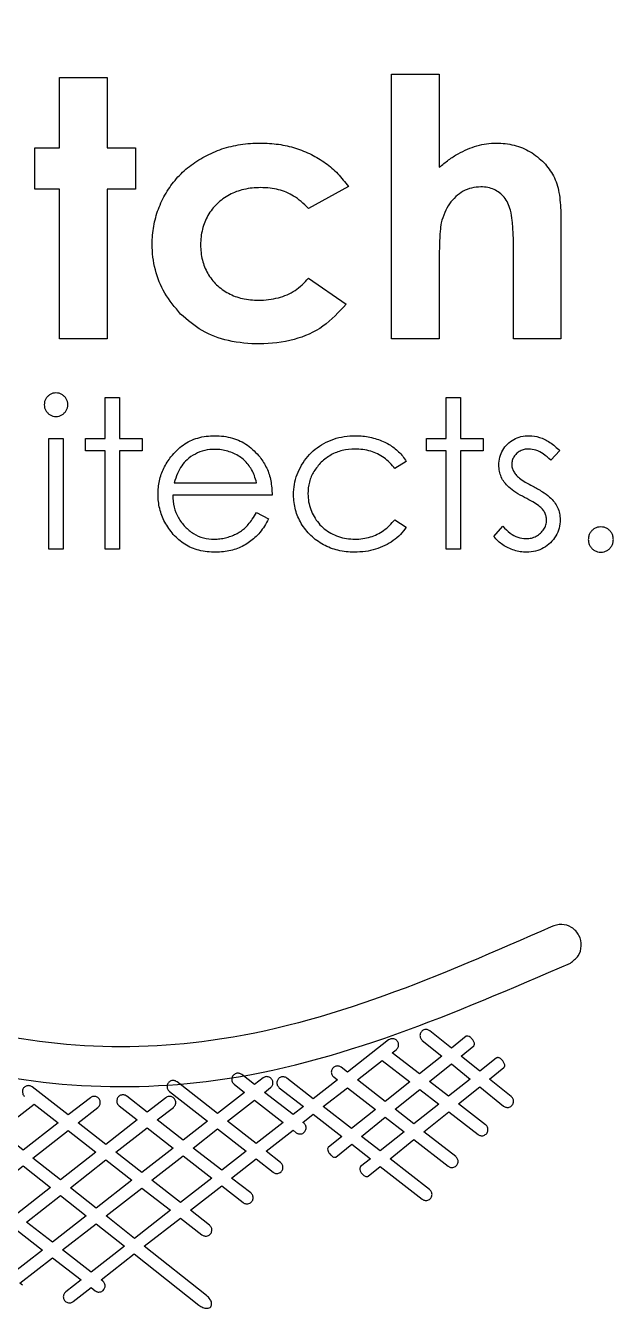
# Model space of a CAD drawing. Extents: x 19.9 to 115.5, y 56.6 to 138.7.
# Drawn here: x 78 to 115.5, y 56.8 to 138.7 of the extents above; entities that cross this region are included whole.
import ezdxf

# ---------------------------------------------------------------- set-up
doc = ezdxf.new("R2010")
doc.units = 0
doc.layers.add('Layer_1', color=7, linetype='CONTINUOUS')

msp = doc.modelspace()

# ---------------------------------------------------------------- linework, layer by layer
at = {"layer": 'Layer_1', "color": 1}
for points in [[(80.165946, 135.360289), (83.214888, 135.360289), (83.214888, 130.865339), (85.030805, 130.865339), (85.030805, 128.231142), (83.214888, 128.231142), (83.214888, 118.669567), (80.165946, 118.669567), (80.165946, 128.231142), (78.596635, 128.231142), (78.596635, 130.865339), (80.165946, 130.865339)], [(98.621017, 128.399283)], [(79.940987, 115.223224)], [(83.078568, 114.937162), (83.995265, 114.937162), (83.995265, 112.310585), (85.438581, 112.310585), (85.438581, 111.530412), (83.995265, 111.530412), (83.995265, 105.237036), (83.078568, 105.237036), (83.078568, 111.530412), (81.836796, 111.530412), (81.836796, 112.310585), (83.078568, 112.310585)], [(104.861772, 114.937162), (105.778474, 114.937162), (105.778474, 112.310585), (107.22179, 112.310585), (107.22179, 111.530412), (105.778474, 111.530412), (105.778474, 105.237036), (104.861772, 105.237036), (104.861772, 111.530412), (103.620001, 111.530412), (103.620001, 112.310585), (104.861772, 112.310585)], [(79.485883, 112.310585), (80.402585, 112.310585), (80.402585, 105.237036), (79.485883, 105.237036)], [(112.13863, 111.536917)], [(102.319348, 110.841262)], [(92.754454, 107.58405)], [(114.749763, 106.667348)], [(100.785598, 72.591519), (102.54223, 71.236505), (100.973125, 69.973567), (99.200284, 71.355596)], [(105.205431, 72.373375), (106.394755, 71.412552), (105.021281, 70.314178), (103.808996, 71.249562)], [(98.562511, 70.858299), (100.345483, 69.468392), (98.82658, 68.2462), (97.019296, 69.655243)], [(103.180678, 70.743934), (104.391163, 69.810124), (102.807199, 68.54336), (101.608196, 69.478294)], [(78.557658, 69.8099), (80.086917, 68.61765), (77.839517, 66.865295), (76.310033, 68.076005)], [(92.626926, 70.061812), (94.446368, 68.643314), (92.723503, 67.300007), (90.903838, 68.718505)], [(100.980779, 68.973114), (102.177756, 68.03998), (100.654126, 66.821392), (99.461876, 67.750923)], [(80.72469, 68.12035), (82.49753, 66.738321), (80.231896, 64.971783), (78.472337, 66.364392)], [(85.774642, 68.299322), (87.43267, 67.006668), (85.430879, 65.445891), (83.772851, 66.738547)], [(90.266289, 68.221429), (92.085731, 66.802707), (90.527657, 65.587944), (88.708216, 67.006668)], [(88.070443, 66.509401), (89.889885, 65.090903), (87.888093, 63.530128), (86.068652, 64.948626)], [(77.835916, 65.868251), (79.595249, 64.475643), (77.407281, 62.769663), (75.625211, 64.144488)], [(83.135078, 66.24128), (84.793107, 64.948626), (82.510138, 63.168581), (80.864491, 64.47114)], [(80.228069, 63.974745), (81.873715, 62.67241), (79.715014, 60.989393), (78.048206, 62.275294)], [(85.430879, 64.451555), (87.250321, 63.033057), (84.948667, 61.238604), (83.142957, 62.667683)], [(77.409758, 61.777547), (79.076567, 60.491647), (76.996433, 58.869637), (75.338179, 60.162517)], [(82.506536, 62.171512), (84.312245, 60.742433), (82.185061, 59.083955), (80.356164, 60.494798)]]:
    msp.add_lwpolyline(points, close=True, dxfattribs=at)
for points in [[(101.386593, 135.573267), (104.424325, 135.573267), (104.424325, 129.632311)], [(104.424325, 123.568053), (104.424325, 118.669567), (101.386593, 118.669567), (101.386593, 135.573267)], [(98.621017, 128.399283), (96.076493, 126.998114)], [(112.192405, 126.72909), (112.192405, 118.669567), (109.17709, 118.669567), (109.17709, 124.016427)], [(96.076493, 122.548002), (98.486505, 120.900228)], [(112.13863, 111.536917), (111.553501, 110.932284)], [(102.319348, 110.841262), (101.597691, 110.392667)], [(87.488302, 109.488969), (92.754454, 109.488969)], [(93.755674, 108.702296), (87.397284, 108.702296)], [(92.754454, 107.58405), (93.521623, 107.180962)], [(101.597691, 107.128951), (102.319348, 106.654349)], [(107.919204, 106.056216), (108.491329, 106.70636)], [(101.193745, 73.904002), (98.562511, 71.852684), (98.164945, 72.162678)], [(103.341415, 73.879013), (104.581392, 72.877442), (103.170547, 71.742148), (101.424046, 73.089282), (101.675958, 73.28559)], [(106.154549, 74.143533), (105.206332, 73.380592), (103.833984, 74.489095)], [(108.067416, 72.750473), (107.021721, 71.914142), (105.830597, 72.876317), (106.64239, 73.529622)], [(109.028014, 70.29371), (107.646436, 71.409643), (108.557959, 72.13859)], [(93.169022, 71.47898), (92.626926, 71.0562), (91.805229, 71.696898)], [(97.682732, 71.544265), (97.924964, 71.355387), (96.381748, 70.152332), (94.686348, 71.474027)], [(82.140261, 70.218518), (80.724915, 69.114966), (78.425736, 70.907393)], [(87.190888, 70.619236), (89.628517, 68.718526), (88.070443, 67.503764), (86.412415, 68.796418), (87.443251, 69.600106)], [(91.323015, 71.078487), (91.989154, 70.559129), (90.266289, 69.215821), (87.672876, 71.237649)], [(94.204361, 70.855616), (95.744201, 69.655036), (95.083915, 69.140406), (93.264473, 70.559129), (93.651234, 70.860568)], [(107.38507, 68.490927), (105.660405, 69.821402), (107.019245, 70.908068), (108.535221, 69.683627)], [(83.976812, 69.700961), (85.137094, 68.796418), (83.135304, 67.235643), (81.362462, 68.617671), (82.622474, 69.600106)], [(86.961264, 70.218518), (85.774867, 69.293489), (84.459025, 70.319373)], [(95.77144, 68.604394), (95.721463, 68.64334), (96.381748, 69.15797), (98.199163, 67.741047), (97.333341, 67.044293)], [(105.47738, 66.46167), (103.442945, 68.047885), (105.030061, 69.317127), (106.906009, 67.870038)], [(94.289232, 66.079192), (93.361051, 66.802961), (95.083915, 68.146043), (95.289227, 67.985981)], [(97.821182, 66.430379), (98.834459, 67.245773), (100.024458, 66.318043), (99.401994, 65.820071)], [(103.814398, 64.357449), (101.289873, 66.325922), (102.813503, 67.544286), (104.995391, 65.843259)], [(92.388521, 64.137284), (91.165204, 65.090903), (92.723279, 66.305666), (93.80702, 65.46078)], [(99.892311, 65.208187), (100.660205, 65.822323), (103.332186, 63.739037)], [(89.748508, 62.079662), (88.525641, 63.033057), (90.527432, 64.593832), (91.906308, 63.518871)], [(89.555353, 57.592291), (85.581486, 60.73748), (87.888093, 62.535761), (89.266294, 61.46125)], [(77.801473, 58.241984), (77.634207, 58.372555), (79.717717, 59.99704), (81.546613, 58.586197), (80.562601, 57.81899)], [(82.926615, 58.511918), (82.82621, 58.589359), (84.945065, 60.24131), (89.070437, 56.976131)], [(81.044814, 57.200579), (82.187537, 58.091613), (82.447554, 57.891029)]]:
    msp.add_lwpolyline(points, dxfattribs=at)
for points, knots in [([(39.049599, 138.676675), (38.834482, 138.647104), (38.409971, 138.588751), (37.899451, 138.133406), (35.965143, 130.778074), (37.713405, 116.571904), (43.023753, 97.331249), (54.215704, 81.539609), (70.666745, 71.49459), (91.976795, 69.791255), (105.407303, 75.614657), (112.801071, 78.820558)], [0, 0, 0, 0, 0.641452, 1.265844, 1.907296, 23.097817, 42.981722, 61.580423, 79.635969, 99.129547, 123.005177, 123.005177, 123.005177, 123.005177]), ([(111.585194, 81.134037), (104.497003, 78.021735), (91.731042, 72.416423), (71.509209, 73.967793), (55.97776, 83.551818), (45.556989, 98.555856), (39.688752, 117.101691), (40.115958, 130.368385), (40.336946, 137.231068)], [0, 0, 0, 0, 22.930262, 41.297819, 58.270072, 75.945833, 95.053084, 115.52884, 115.52884, 115.52884, 115.52884]), ([(89.440561, 130.327291), (89.802957, 130.498647), (90.533325, 130.843995), (91.740754, 131.118097), (92.961327, 131.20799), (94.147034, 131.12738), (95.253675, 130.895048), (95.924899, 130.597366), (96.255846, 130.450594)], [0, 0, 0, 0, 1.199565, 2.417584, 3.687774, 4.860083, 5.974184, 7.057735, 7.057735, 7.057735, 7.057735]), ([(106.229034, 130.786874), (106.429779, 130.865323), (106.825324, 131.019899), (107.445506, 131.149349), (108.245902, 131.205187), (109.207542, 131.092101), (110.279, 130.670286), (110.842115, 130.174855), (111.12752, 129.923754)], [0, 0, 0, 0, 0.645694, 1.27227, 1.891566, 3.047106, 4.149664, 5.282774, 5.282774, 5.282774, 5.282774]), ([(87.904877, 120.261295), (87.542607, 120.692033), (86.833994, 121.534571), (86.218356, 123.088213), (86.043465, 124.559073), (86.151529, 125.869117), (86.451005, 126.974937), (86.946014, 128.0026), (87.614906, 128.927717), (88.447268, 129.730236), (89.106303, 130.126373), (89.440561, 130.327291)], [0, 0, 0, 0, 1.67941, 3.284988, 4.928999, 6.082784, 7.209446, 8.346426, 9.485465, 10.619285, 11.786208, 11.786208, 11.786208, 11.786208]), ([(96.255846, 130.450594), (96.56431, 130.278627), (97.177112, 129.936993), (97.980813, 129.239674), (98.406486, 128.680896), (98.621017, 128.399283)], [0, 0, 0, 0, 1.057743, 2.101344, 3.16169, 3.16169, 3.16169, 3.16169]), ([(104.424325, 129.632311), (104.621019, 129.793512), (105.001882, 130.105651), (105.60553, 130.496988), (106.025305, 130.692155), (106.229034, 130.786874)], [0, 0, 0, 0, 0.762701, 1.476843, 2.150267, 2.150267, 2.150267, 2.150267]), ([(111.12752, 129.923754), (111.34282, 129.654846), (111.793676, 129.091729), (112.134873, 127.967242), (112.172327, 127.161184), (112.192405, 126.72909)], [0, 0, 0, 0, 1.025958, 2.148448, 3.445423, 3.445423, 3.445423, 3.445423]), ([(94.652908, 128.040583), (94.490737, 128.099565), (94.15467, 128.221792), (93.60171, 128.311848), (92.858203, 128.350875), (91.965193, 128.267127), (91.001772, 127.918466), (90.212267, 127.336568), (89.611377, 126.581145), (89.250613, 125.669286), (89.148275, 124.687445), (89.248053, 123.715108), (89.597394, 122.830499), (90.177105, 122.100481), (90.9388, 121.541445), (91.867621, 121.208438), (92.960894, 121.108045), (94.122378, 121.236054), (95.261132, 121.704493), (95.804746, 122.266874), (96.076493, 122.548002)], [0, 0, 0, 0, 0.516742, 1.070846, 1.672042, 2.749268, 3.737613, 4.707159, 5.654468, 6.596705, 7.607369, 8.589146, 9.502935, 10.420092, 11.349802, 12.301424, 13.342208, 14.618396, 15.781206, 16.943498, 16.943498, 16.943498, 16.943498]), ([(96.076493, 126.998114), (95.921047, 127.151736), (95.626128, 127.443193), (95.150169, 127.801526), (94.813027, 127.963606), (94.652908, 128.040583)], [0, 0, 0, 0, 0.655519, 1.243674, 1.775671, 1.775671, 1.775671, 1.775671]), ([(108.280345, 128.006956), (108.167514, 128.081515), (107.937753, 128.233343), (107.523187, 128.352039), (107.033882, 128.39373), (106.492117, 128.333698), (105.934352, 128.127223), (105.631408, 127.883676), (105.478005, 127.76035)], [0, 0, 0, 0, 0.40371, 0.822093, 1.276067, 1.871625, 2.444095, 3.031343, 3.031343, 3.031343, 3.031343]), ([(109.17709, 124.016427), (109.173983, 124.436774), (109.168513, 125.176857), (109.108695, 126.135277), (109.008698, 126.834539), (108.828654, 127.335147), (108.599477, 127.726463), (108.384567, 127.915352), (108.280345, 128.006956)], [0, 0, 0, 0, 1.260629, 2.219521, 2.881711, 3.369489, 3.80912, 4.223077, 4.223077, 4.223077, 4.223077]), ([(105.478005, 127.76035), (105.338554, 127.612195), (105.052513, 127.308303), (104.753084, 126.727774), (104.550018, 126.137623), (104.466043, 125.453198), (104.430602, 124.614862), (104.426626, 123.951745), (104.424325, 123.568053)], [0, 0, 0, 0, 0.607643, 1.24639, 1.94116, 2.469574, 3.307739, 4.458663, 4.458663, 4.458663, 4.458663]), ([(98.486505, 120.900228), (98.020742, 120.390496), (97.093854, 119.376107), (95.113113, 118.516396), (93.021875, 118.282393), (91.014562, 118.477206), (89.234797, 119.094916), (88.342793, 119.87723), (87.904877, 120.261295)], [0, 0, 0, 0, 2.051784, 4.083139, 6.305701, 8.307213, 10.104597, 11.837971, 11.837971, 11.837971, 11.837971]), ([(79.940987, 115.223224), (80.007722, 115.218814), (80.138825, 115.210151), (80.323494, 115.13105), (80.479494, 115.007721), (80.603527, 114.85153), (80.680062, 114.666908), (80.702837, 114.470258), (80.679969, 114.274271), (80.603082, 114.091966), (80.479289, 113.936994), (80.323509, 113.812997), (80.13882, 113.736484), (79.942189, 113.713701), (79.746201, 113.736577), (79.56388, 113.813442), (79.409126, 113.937198), (79.28537, 114.091952), (79.208505, 114.274274), (79.185629, 114.470258), (79.208412, 114.666904), (79.284925, 114.851544), (79.408921, 115.007515), (79.563894, 115.130614), (79.746199, 115.210003), (79.875445, 115.218775), (79.940987, 115.223224)], [0, 0, 0, 0, 0.199449, 0.391823, 0.591524, 0.791226, 0.983602, 1.183051, 1.378919, 1.569295, 1.768427, 1.968128, 2.160502, 2.359951, 2.555819, 2.746195, 2.945327, 3.144459, 3.334835, 3.530703, 3.730152, 3.922528, 4.122231, 4.321362, 4.511739, 4.707607, 4.707607, 4.707607, 4.707607]), ([(87.286758, 111.153332), (87.530199, 111.420645), (88.007973, 111.945269), (89.006133, 112.404373), (90.099823, 112.538782), (91.203452, 112.401855), (92.231348, 111.932618), (92.724432, 111.394715), (92.975502, 111.120825)], [0, 0, 0, 0, 1.075479, 2.110722, 3.212336, 4.346648, 5.411984, 6.517176, 6.517176, 6.517176, 6.517176]), ([(95.635888, 110.620214), (95.758881, 110.807652), (96.003003, 111.179688), (96.491347, 111.643664), (97.053385, 112.01756), (97.682762, 112.293351), (98.366902, 112.458485), (98.994776, 112.504322), (99.54258, 112.477171), (99.996131, 112.405666), (100.432628, 112.285736), (100.843227, 112.131275), (101.21672, 111.94514), (101.548815, 111.727756), (101.841496, 111.472269), (102.103056, 111.177957), (102.246377, 110.954853), (102.319348, 110.841262)], [0, 0, 0, 0, 0.670709, 1.33126, 2.003843, 2.687663, 3.381476, 4.105217, 4.568155, 5.024559, 5.479653, 5.923872, 6.338679, 6.729168, 7.11115, 7.501152, 7.905681, 7.905681, 7.905681, 7.905681]), ([(108.783896, 111.959508), (108.912187, 112.066528), (109.168455, 112.280304), (109.655229, 112.45588), (110.218312, 112.519591), (110.859449, 112.412912), (111.534243, 112.073683), (111.927409, 111.724505), (112.13863, 111.536917)], [0, 0, 0, 0, 0.497875, 0.994524, 1.525178, 2.185361, 2.913253, 3.75826, 3.75826, 3.75826, 3.75826]), ([(92.221336, 110.652722), (92.139329, 110.74637), (91.972597, 110.93677), (91.6593, 111.170134), (91.306114, 111.364532), (90.921155, 111.512312), (90.515754, 111.60226), (90.018692, 111.636395), (89.443885, 111.576302), (88.829038, 111.345906), (88.333402, 111.000891), (87.953378, 110.568912), (87.676497, 110.0694), (87.553573, 109.690277), (87.488302, 109.488969)], [0, 0, 0, 0, 0.372558, 0.757461, 1.164202, 1.579425, 1.990075, 2.405058, 3.070211, 3.706606, 4.35492, 4.860582, 5.420502, 6.054398, 6.054398, 6.054398, 6.054398]), ([(101.597691, 110.392667), (101.378992, 110.640572), (100.949576, 111.127336), (100.036745, 111.553048), (99.106804, 111.669324), (98.239012, 111.578471), (97.485987, 111.301783), (97.089509, 110.969104), (96.890663, 110.802255)], [0, 0, 0, 0, 0.982805, 1.929749, 2.942576, 3.761932, 4.531022, 5.30484, 5.30484, 5.30484, 5.30484]), ([(109.882634, 108.546263), (109.690152, 108.651042), (109.338932, 108.84223), (108.896538, 109.165335), (108.578823, 109.497188), (108.378784, 109.851216), (108.261291, 110.225703), (108.222651, 110.657805), (108.274838, 111.122256), (108.457794, 111.592228), (108.674553, 111.836358), (108.783896, 111.959508)], [0, 0, 0, 0, 0.656952, 1.198737, 1.637347, 2.023971, 2.407806, 2.806236, 3.316965, 3.799085, 4.289856, 4.289856, 4.289856, 4.289856]), ([(111.553501, 110.932284), (111.398676, 111.07123), (111.111937, 111.328558), (110.623268, 111.579719), (110.193709, 111.65803), (109.849591, 111.621098), (109.587315, 111.520391), (109.364009, 111.358425), (109.189105, 111.154449), (109.079239, 110.918059), (109.04654, 110.673546), (109.076647, 110.434595), (109.168029, 110.210301), (109.323857, 109.983892), (109.578267, 109.752798), (109.948775, 109.507603), (110.243884, 109.349828), (110.409252, 109.261417)], [0, 0, 0, 0, 0.622217, 1.152357, 1.626324, 1.909203, 2.180865, 2.459327, 2.728482, 2.978682, 3.230303, 3.458248, 3.69367, 3.949935, 4.276451, 4.71766, 5.280024, 5.280024, 5.280024, 5.280024]), ([(87.436291, 106.186246), (87.241749, 106.441621), (86.861409, 106.940892), (86.531944, 107.829338), (86.4283, 108.73512), (86.520511, 109.616838), (86.794914, 110.444187), (87.121513, 110.91508), (87.286758, 111.153332)], [0, 0, 0, 0, 0.958761, 1.874426, 2.801812, 3.671354, 4.517066, 5.383174, 5.383174, 5.383174, 5.383174]), ([(92.754454, 109.488969), (92.711496, 109.641098), (92.629877, 109.930137), (92.4549, 110.325847), (92.296692, 110.54726), (92.221336, 110.652722)], [0, 0, 0, 0, 0.474117, 0.900801, 1.288883, 1.288883, 1.288883, 1.288883]), ([(92.975502, 111.120825), (93.129873, 110.894049), (93.44378, 110.432913), (93.70314, 109.596439), (93.737702, 109.008196), (93.755674, 108.702296)], [0, 0, 0, 0, 0.819668, 1.666751, 2.584509, 2.584509, 2.584509, 2.584509]), ([(100.954051, 105.471088), (100.758165, 105.387164), (100.358785, 105.216057), (99.699597, 105.084438), (98.891279, 105.031744), (97.967829, 105.124191), (97.004176, 105.487943), (96.204009, 106.088502), (95.581354, 106.848161), (95.197439, 107.747723), (95.095274, 108.614451), (95.159868, 109.381812), (95.328346, 110.030673), (95.532945, 110.422879), (95.635888, 110.620214)], [0, 0, 0, 0, 0.637879, 1.300532, 2.003485, 3.064793, 4.058091, 5.053841, 6.032533, 6.972435, 7.947469, 8.618103, 9.27575, 9.941717, 9.941717, 9.941717, 9.941717]), ([(96.890663, 110.802255), (96.720588, 110.612436), (96.386814, 110.239916), (96.098528, 109.532007), (96.017934, 108.864083), (96.067856, 108.274219), (96.19639, 107.778851), (96.350963, 107.476671), (96.42906, 107.323995)], [0, 0, 0, 0, 0.759825, 1.491158, 2.25052, 2.75804, 3.260591, 3.773803, 3.773803, 3.773803, 3.773803]), ([(110.409252, 109.261417), (110.612596, 109.149825), (110.982505, 108.946824), (111.457934, 108.616956), (111.686181, 108.360913), (111.787552, 108.247197)], [0, 0, 0, 0, 0.696373, 1.266788, 1.722536, 1.722536, 1.722536, 1.722536]), ([(87.397284, 108.702296), (87.417587, 108.44218), (87.456751, 107.94043), (87.723661, 107.232304), (88.031063, 106.85935), (88.183956, 106.673852)], [0, 0, 0, 0, 0.780691, 1.505906, 2.223546, 2.223546, 2.223546, 2.223546]), ([(111.787552, 108.247197), (111.859137, 108.135522), (112.001004, 107.914203), (112.11967, 107.532165), (112.161803, 107.083961), (112.103543, 106.585482), (111.892558, 106.074082), (111.548493, 105.642719), (111.107855, 105.301969), (110.578222, 105.094671), (110.065404, 105.040916), (109.60394, 105.074356), (109.209474, 105.164588), (108.833086, 105.31161), (108.485919, 105.51195), (108.173599, 105.757332), (108.004011, 105.956578), (107.919204, 106.056216)], [0, 0, 0, 0, 0.396488, 0.785767, 1.185777, 1.74112, 2.273571, 2.823577, 3.378235, 3.925943, 4.50702, 4.909756, 5.309833, 5.716296, 6.11726, 6.508848, 6.900553, 6.900553, 6.900553, 6.900553]), ([(108.491329, 106.70636), (108.641634, 106.55183), (108.922024, 106.26356), (109.434119, 105.983205), (109.910354, 105.90041), (110.310771, 105.943458), (110.631755, 106.063221), (110.902838, 106.259537), (111.117996, 106.503568), (111.253289, 106.790055), (111.291486, 107.078677), (111.262721, 107.347675), (111.17505, 107.585786), (111.022614, 107.818644), (110.7557, 108.042563), (110.3694, 108.290133), (110.058597, 108.453674), (109.882634, 108.546263)], [0, 0, 0, 0, 0.644115, 1.201581, 1.719728, 2.067941, 2.399203, 2.735356, 3.062167, 3.365644, 3.671307, 3.923551, 4.170358, 4.425811, 4.749049, 5.205859, 5.801986, 5.801986, 5.801986, 5.801986]), ([(88.183956, 106.673852), (88.358422, 106.516621), (88.702108, 106.206886), (89.360929, 105.941244), (89.944805, 105.87333), (90.419049, 105.901013), (90.770621, 105.964052), (91.110495, 106.069718), (91.432053, 106.206275), (91.724915, 106.373745), (91.994224, 106.575896), (92.247222, 106.840819), (92.504169, 107.180116), (92.666502, 107.442105), (92.754454, 107.58405)], [0, 0, 0, 0, 0.700028, 1.379011, 2.090169, 2.446918, 2.801442, 3.158822, 3.51253, 3.847457, 4.168633, 4.519066, 4.942552, 5.443299, 5.443299, 5.443299, 5.443299]), ([(96.42906, 107.323995), (96.522726, 107.179818), (96.708114, 106.894455), (97.075627, 106.533072), (97.363474, 106.354235), (97.508295, 106.26426)], [0, 0, 0, 0, 0.514866, 1.019047, 1.52955, 1.52955, 1.52955, 1.52955]), ([(93.521623, 107.180962), (93.436985, 107.024732), (93.273955, 106.7238), (92.981322, 106.321889), (92.661925, 105.981241), (92.313738, 105.699508), (91.941616, 105.462597), (91.673146, 105.346961), (91.53869, 105.289047)], [0, 0, 0, 0, 0.532584, 1.025874, 1.486806, 1.929405, 2.366555, 2.805144, 2.805144, 2.805144, 2.805144]), ([(97.508295, 106.26426), (97.665186, 106.18843), (97.981178, 106.035701), (98.505244, 105.914157), (99.193727, 105.862767), (100.02522, 105.971758), (100.929348, 106.40044), (101.370831, 106.881668), (101.597691, 107.128951)], [0, 0, 0, 0, 0.521426, 1.050195, 1.601522, 2.587878, 3.532873, 4.531751, 4.531751, 4.531751, 4.531751]), ([(102.319348, 106.654349), (102.199236, 106.493018), (101.959009, 106.170352), (101.493301, 105.768801), (101.13567, 105.571358), (100.954051, 105.471088)], [0, 0, 0, 0, 0.602218, 1.204449, 1.825867, 1.825867, 1.825867, 1.825867]), ([(114.749763, 106.667348), (114.820636, 106.662688), (114.959784, 106.653537), (115.155711, 106.569811), (115.32134, 106.439145), (115.452914, 106.272512), (115.533677, 106.074253), (115.557526, 105.862141), (115.533456, 105.649982), (115.452076, 105.452384), (115.322409, 105.283485), (115.155593, 105.152056), (114.959815, 105.070858), (114.749763, 105.046917), (114.539711, 105.070858), (114.343932, 105.152056), (114.177116, 105.283484), (114.047451, 105.452385), (113.966074, 105.649982), (113.942004, 105.862141), (113.965852, 106.074253), (114.046614, 106.272511), (114.178186, 106.439146), (114.343814, 106.569811), (114.539741, 106.653537), (114.678889, 106.662688), (114.749763, 106.667348)], [0, 0, 0, 0, 0.211816, 0.415861, 0.627408, 0.839528, 1.045579, 1.260981, 1.473512, 1.679561, 1.893971, 2.10552, 2.309566, 2.521382, 2.733198, 2.937243, 3.148792, 3.363201, 3.56925, 3.781781, 3.997183, 4.203233, 4.415351, 4.626899, 4.830944, 5.04276, 5.04276, 5.04276, 5.04276]), ([(91.53869, 105.289047), (91.396436, 105.241779), (91.104524, 105.144781), (90.633483, 105.071517), (89.94982, 105.037024), (89.09586, 105.12704), (88.135551, 105.50181), (87.668499, 105.95896), (87.436291, 106.186246)], [0, 0, 0, 0, 0.449055, 0.921477, 1.424206, 2.500692, 3.477907, 4.444158, 4.444158, 4.444158, 4.444158]), ([(112.801071, 78.820558), (112.988244, 78.959557), (113.357041, 79.233432), (113.557497, 79.926035), (113.40508, 80.614251), (112.924688, 81.130096), (112.240557, 81.357794), (111.805829, 81.209367), (111.585194, 81.134037)], [0, 0, 0, 0, 0.683233, 1.346206, 2.029439, 2.712672, 3.375646, 4.058878, 4.058878, 4.058878, 4.058878]), ([(103.833984, 74.489095), (103.773453, 74.524132), (103.654186, 74.593166), (103.439559, 74.566171), (103.29695, 74.462893), (103.225168, 74.345001), (103.195857, 74.245703), (103.19319, 74.142065), (103.21781, 74.041709), (103.26641, 73.949589), (103.316344, 73.902603), (103.341415, 73.879013)], [0, 0, 0, 0, 0.204975, 0.403871, 0.608845, 0.711527, 0.813357, 0.916038, 1.018719, 1.12055, 1.223231, 1.223231, 1.223231, 1.223231]), ([(101.675958, 73.28559), (101.723805, 73.336598), (101.81808, 73.437102), (101.840357, 73.65225), (101.75868, 73.847284), (101.589446, 73.974056), (101.375344, 74.004908), (101.254882, 73.937973), (101.193745, 73.904002)], [0, 0, 0, 0, 0.204956, 0.403835, 0.608791, 0.81376, 1.012652, 1.217621, 1.217621, 1.217621, 1.217621]), ([(106.64239, 73.529622), (106.658838, 73.562078), (106.699488, 73.642289), (106.638554, 73.797208), (106.544795, 73.954182), (106.41337, 74.080748), (106.276356, 74.174894), (106.189625, 74.152563), (106.154549, 74.143533)], [0, 0, 0, 0, 0.105323, 0.260295, 0.459777, 0.659009, 0.813273, 0.918023, 0.918023, 0.918023, 0.918023]), ([(98.164945, 72.162678), (98.136272, 72.181723), (98.079164, 72.219657), (97.978413, 72.246028), (97.875096, 72.247179), (97.774788, 72.221015), (97.684763, 72.169898), (97.586291, 72.073193), (97.518093, 71.910872), (97.540553, 71.695726), (97.634866, 71.595256), (97.682732, 71.544265)], [0, 0, 0, 0, 0.102673, 0.204495, 0.307167, 0.40984, 0.511662, 0.614335, 0.819304, 1.018196, 1.223165, 1.223165, 1.223165, 1.223165]), ([(108.557959, 72.13859), (108.580246, 72.174365), (108.631927, 72.257324), (108.583462, 72.425405), (108.506602, 72.55725), (108.415607, 72.65544), (108.340739, 72.715414), (108.263673, 72.758155), (108.189712, 72.77983), (108.120407, 72.781244), (108.084384, 72.760326), (108.067416, 72.750473)], [0, 0, 0, 0, 0.121839, 0.282533, 0.482577, 0.584639, 0.681162, 0.769688, 0.846748, 0.911782, 0.969686, 0.969686, 0.969686, 0.969686]), ([(87.672876, 71.237649), (87.611756, 71.271634), (87.491327, 71.338596), (87.27722, 71.30792), (87.136406, 71.202231), (87.066673, 71.083128), (87.039077, 70.98335), (87.03819, 70.879689), (87.064527, 70.779779), (87.114693, 70.688513), (87.16542, 70.642392), (87.190888, 70.619236)], [0, 0, 0, 0, 0.204956, 0.403835, 0.608791, 0.711464, 0.813286, 0.915958, 1.018631, 1.120453, 1.223126, 1.223126, 1.223126, 1.223126]), ([(91.805229, 71.696898), (91.781421, 71.713132), (91.733946, 71.745504), (91.651407, 71.772948), (91.554525, 71.784253), (91.446146, 71.767967), (91.33776, 71.715212), (91.228745, 71.612676), (91.158396, 71.445108), (91.180831, 71.229945), (91.275147, 71.129477), (91.323015, 71.078487)], [0, 0, 0, 0, 0.0861, 0.171693, 0.257793, 0.377015, 0.494922, 0.614144, 0.819113, 1.018005, 1.222974, 1.222974, 1.222974, 1.222974]), ([(93.651234, 70.860568), (93.699081, 70.911576), (93.793356, 71.01208), (93.815635, 71.227228), (93.733958, 71.422262), (93.564723, 71.549035), (93.350621, 71.579887), (93.230159, 71.512952), (93.169022, 71.47898)], [0, 0, 0, 0, 0.204956, 0.403836, 0.608793, 0.813762, 1.012654, 1.217623, 1.217623, 1.217623, 1.217623]), ([(94.686348, 71.474027), (94.625211, 71.507999), (94.504748, 71.574935), (94.290653, 71.544079), (94.121391, 71.417317), (94.039801, 71.222224), (94.062162, 71.007076), (94.156488, 70.906607), (94.204361, 70.855616)], [0, 0, 0, 0, 0.204969, 0.403861, 0.60883, 0.813799, 1.01269, 1.217659, 1.217659, 1.217659, 1.217659]), ([(78.425736, 70.907393), (78.397064, 70.926439), (78.339956, 70.964372), (78.239205, 70.990743), (78.135888, 70.991895), (78.03558, 70.96573), (77.945556, 70.914619), (77.849497, 70.820266), (77.782268, 70.665656), (77.79564, 70.46141), (77.878391, 70.359981), (77.920337, 70.308567)], [0, 0, 0, 0, 0.102673, 0.204495, 0.307167, 0.40984, 0.511662, 0.614335, 0.809242, 0.99885, 1.193757, 1.193757, 1.193757, 1.193757]), ([(82.622474, 69.600106), (82.67034, 69.651097), (82.764654, 69.751567), (82.787113, 69.966714), (82.718915, 70.129034), (82.620443, 70.22574), (82.530417, 70.276856), (82.430109, 70.30302), (82.326792, 70.301869), (82.226041, 70.275498), (82.168933, 70.237564), (82.140261, 70.218518)], [0, 0, 0, 0, 0.204969, 0.403861, 0.60883, 0.711503, 0.813326, 0.915998, 1.018671, 1.120494, 1.223167, 1.223167, 1.223167, 1.223167]), ([(84.459025, 70.319373), (84.430361, 70.338428), (84.37327, 70.376379), (84.272536, 70.402786), (84.169225, 70.403981), (84.068918, 70.37785), (83.978858, 70.326811), (83.905027, 70.25417), (83.852565, 70.164862), (83.825009, 70.065072), (83.824111, 69.961415), (83.850451, 69.861504), (83.900617, 69.770238), (83.951343, 69.724117), (83.976812, 69.700961)], [0, 0, 0, 0, 0.102666, 0.204482, 0.307148, 0.409814, 0.51163, 0.614296, 0.716968, 0.818791, 0.921463, 1.024136, 1.125958, 1.228631, 1.228631, 1.228631, 1.228631]), ([(87.443251, 69.600106), (87.491124, 69.651097), (87.585451, 69.751567), (87.607812, 69.966716), (87.526221, 70.161809), (87.356959, 70.28857), (87.142863, 70.319425), (87.022401, 70.252489), (86.961264, 70.218518)], [0, 0, 0, 0, 0.204969, 0.403861, 0.60883, 0.813799, 1.01269, 1.217659, 1.217659, 1.217659, 1.217659]), ([(108.535221, 69.683627), (108.559714, 69.666413), (108.608544, 69.632093), (108.69423, 69.603263), (108.792275, 69.592271), (108.899331, 69.608816), (109.004776, 69.659554), (109.113353, 69.759011), (109.186176, 69.924247), (109.16752, 70.139774), (109.074981, 70.241885), (109.028014, 70.29371)], [0, 0, 0, 0, 0.089422, 0.178277, 0.267699, 0.383503, 0.498098, 0.613902, 0.818877, 1.017774, 1.222749, 1.222749, 1.222749, 1.222749]), ([(95.289227, 67.985981), (95.313122, 67.969696), (95.36077, 67.937222), (95.443635, 67.909779), (95.540642, 67.898648), (95.648882, 67.915125), (95.756929, 67.967867), (95.865751, 68.070299), (95.93606, 68.237773), (95.913624, 68.452936), (95.819307, 68.553404), (95.77144, 68.604394)], [0, 0, 0, 0, 0.0864, 0.172288, 0.258688, 0.377609, 0.495226, 0.614147, 0.819117, 1.018008, 1.222978, 1.222978, 1.222978, 1.222978]), ([(106.906009, 67.870038), (106.929986, 67.853861), (106.977798, 67.821602), (107.060813, 67.794552), (107.157876, 67.783867), (107.266, 67.80096), (107.373752, 67.854194), (107.456841, 67.933473), (107.511556, 68.027735), (107.53861, 68.127643), (107.53899, 68.231276), (107.512169, 68.331032), (107.461574, 68.42203), (107.410642, 68.467898), (107.38507, 68.490927)], [0, 0, 0, 0, 0.086421, 0.172331, 0.258752, 0.377632, 0.495207, 0.614087, 0.716734, 0.818531, 0.921178, 1.023825, 1.125623, 1.22827, 1.22827, 1.22827, 1.22827]), ([(97.333341, 67.044293), (97.316888, 67.011849), (97.276227, 66.931666), (97.337295, 66.776419), (97.416328, 66.644559), (97.511925, 66.539782), (97.59293, 66.472649), (97.668272, 66.429349), (97.731836, 66.410502), (97.782843, 66.40842), (97.809027, 66.423417), (97.821182, 66.430379)], [0, 0, 0, 0, 0.105323, 0.260295, 0.459777, 0.575509, 0.682066, 0.775083, 0.833233, 0.880903, 0.92221, 0.92221, 0.92221, 0.92221]), ([(104.995391, 65.843259), (105.019265, 65.826986), (105.06687, 65.794538), (105.149653, 65.767096), (105.246593, 65.75592), (105.354787, 65.772353), (105.462847, 65.824969), (105.546432, 65.903752), (105.601617, 65.997768), (105.629185, 66.09756), (105.63008, 66.201217), (105.603741, 66.301128), (105.553575, 66.392394), (105.502849, 66.438514), (105.47738, 66.46167)], [0, 0, 0, 0, 0.086325, 0.172139, 0.258464, 0.377349, 0.49493, 0.613815, 0.716488, 0.81831, 0.920983, 1.023655, 1.125477, 1.22815, 1.22815, 1.22815, 1.22815]), ([(93.80702, 65.46078), (93.830915, 65.444495), (93.878563, 65.41202), (93.961428, 65.38458), (94.058399, 65.373446), (94.166557, 65.389927), (94.274536, 65.442538), (94.35806, 65.5213), (94.413274, 65.615262), (94.440875, 65.715039), (94.441811, 65.818688), (94.415515, 65.918604), (94.365391, 66.009885), (94.314689, 66.056025), (94.289232, 66.079192)], [0, 0, 0, 0, 0.0864, 0.172288, 0.258688, 0.377497, 0.495005, 0.613815, 0.716481, 0.818297, 0.920963, 1.023629, 1.125445, 1.228111, 1.228111, 1.228111, 1.228111]), ([(99.401994, 65.820071), (99.379706, 65.784296), (99.328024, 65.701337), (99.376486, 65.53326), (99.455655, 65.397455), (99.553557, 65.293879), (99.639169, 65.229592), (99.72061, 65.190965), (99.790799, 65.177453), (99.848042, 65.181191), (99.878011, 65.199467), (99.892311, 65.208187)], [0, 0, 0, 0, 0.121839, 0.282534, 0.482579, 0.598465, 0.706274, 0.802701, 0.865495, 0.919856, 0.969471, 0.969471, 0.969471, 0.969471]), ([(91.906308, 63.518871), (91.930203, 63.502586), (91.977852, 63.470112), (92.060716, 63.442671), (92.157688, 63.431538), (92.265846, 63.448019), (92.373825, 63.50063), (92.45735, 63.579393), (92.512564, 63.673355), (92.540165, 63.773131), (92.5411, 63.876781), (92.514804, 63.976696), (92.46468, 64.067978), (92.413978, 64.114118), (92.388521, 64.137284)], [0, 0, 0, 0, 0.0864, 0.172288, 0.258688, 0.377498, 0.495006, 0.613817, 0.716483, 0.818299, 0.920965, 1.023631, 1.125447, 1.228113, 1.228113, 1.228113, 1.228113]), ([(103.332186, 63.739037), (103.356081, 63.722752), (103.403729, 63.690278), (103.486594, 63.662835), (103.583601, 63.651704), (103.691841, 63.668181), (103.799888, 63.720923), (103.90871, 63.823354), (103.979019, 63.990828), (103.956582, 64.205991), (103.862266, 64.306459), (103.814398, 64.357449)], [0, 0, 0, 0, 0.0864, 0.172288, 0.258688, 0.377609, 0.495225, 0.614147, 0.819116, 1.018008, 1.222977, 1.222977, 1.222977, 1.222977]), ([(89.266294, 61.46125), (89.290189, 61.444965), (89.337838, 61.41249), (89.420702, 61.385052), (89.517686, 61.373906), (89.625867, 61.390453), (89.733832, 61.443184), (89.842589, 61.545596), (89.912968, 61.71299), (89.890614, 61.928152), (89.796349, 62.028654), (89.748508, 62.079662)], [0, 0, 0, 0, 0.0864, 0.172288, 0.258688, 0.377534, 0.495078, 0.613925, 0.818881, 1.01776, 1.222716, 1.222716, 1.222716, 1.222716]), ([(82.447554, 57.891029), (82.471531, 57.874852), (82.519343, 57.842593), (82.602359, 57.815543), (82.699422, 57.804859), (82.807545, 57.821951), (82.915297, 57.875185), (82.998386, 57.954464), (83.053101, 58.048725), (83.080155, 58.148633), (83.080536, 58.252267), (83.053714, 58.352023), (83.00312, 58.443022), (82.952187, 58.488889), (82.926615, 58.511918)], [0, 0, 0, 0, 0.086422, 0.172331, 0.258753, 0.377632, 0.495207, 0.614086, 0.716734, 0.818531, 0.921178, 1.023826, 1.125623, 1.228271, 1.228271, 1.228271, 1.228271]), ([(80.562601, 57.81899), (80.514759, 57.767983), (80.420495, 57.667481), (80.398136, 57.452318), (80.46826, 57.285569), (80.575696, 57.183838), (80.681381, 57.131194), (80.788623, 57.113349), (80.886446, 57.123337), (80.971515, 57.150766), (81.02033, 57.18394), (81.044814, 57.200579)], [0, 0, 0, 0, 0.204956, 0.403836, 0.608792, 0.725621, 0.841211, 0.95804, 1.04647, 1.134352, 1.222782, 1.222782, 1.222782, 1.222782]), ([(89.070437, 56.976131), (89.109641, 56.947394), (89.186594, 56.890989), (89.311768, 56.82808), (89.449526, 56.781055), (89.59416, 56.762133), (89.735235, 56.787441), (89.870519, 56.885183), (89.907694, 57.110746), (89.788581, 57.372382), (89.638177, 57.514197), (89.555353, 57.592291)], [0, 0, 0, 0, 0.145621, 0.285835, 0.418277, 0.58114, 0.7181, 0.839446, 1.057335, 1.334204, 1.673522, 1.673522, 1.673522, 1.673522])]:
    msp.add_open_spline(points, degree=3, knots=knots, dxfattribs=at)

doc.saveas('drawing.dxf')
